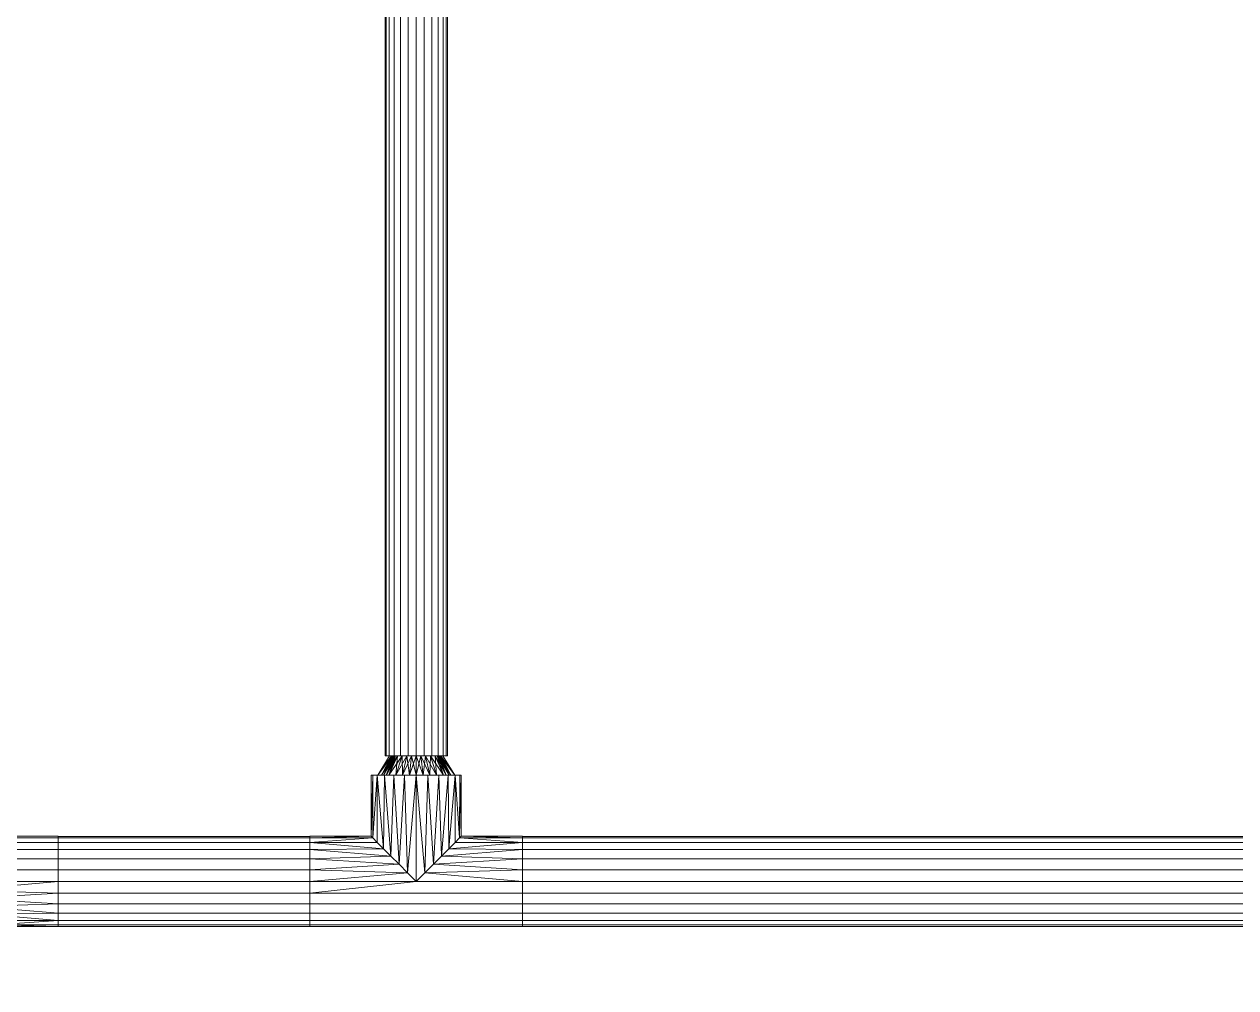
# Model space of a CAD drawing. Header units: inches. Extents: x -3325 to -59, y 5 to 733.
# Drawn here: x -177.14 to -151.57, y 489.68 to 510.01 of the extents above; entities that cross this region are included whole.
import ezdxf

# ---------------------------------------------------------------- set-up
doc = ezdxf.new("R2010")
doc.units = ezdxf.units.IN
doc.header["$MEASUREMENT"] = 0
doc.layers.add('P-PIPE', color=10, linetype='Continuous', lineweight=9)

# ---------------------------------------------------------------- blocks, each defined once
blk = doc.blocks.new('Tee - Welded - Generic - Standard-1125979-06 - Fifth Level')
at = {"layer": 'P-PIPE'}
mesh = blk.add_polyface(dxfattribs=at)
corners = [(-2.244, -0.951), (-2.244, -0.918, 0.246), (-2.244, -0.823, 0.475), (-2.244, -0.672, 0.672), (-2.244, -0.475, 0.823), (-2.244, -0.246, 0.918), (-2.244, 0, 0.951), (-2.244, 0.246, 0.918), (-2.244, 0.475, 0.823), (-2.244, 0.672, 0.672), (-2.244, 0.823, 0.475), (-2.244, 0.918, 0.246), (-2.244, 0.951), (-2.244, 0.918, -0.246), (-2.244, 0.823, -0.475), (-2.244, 0.672, -0.672), (-2.244, 0.475, -0.823), (-2.244, 0.246, -0.918), (-2.244, 0, -0.951), (-2.244, -0.246, -0.918), (-2.244, -0.475, -0.823), (-2.244, -0.672, -0.672), (-2.244, -0.823, -0.475), (-2.244, -0.918, -0.246)]
mesh.append_faces([[corners[k] for k in face] for face in [(10, 0, 7, 9)]], dxfattribs={"vtx0": -1, "vtx1": -1, "vtx2": -1})
mesh.append_faces([[corners[k] for k in face] for face in [(13, 21, 0, 10)]], dxfattribs={"vtx0": -1, "vtx1": -1, "vtx2": -1, "vtx3": -1})
mesh.append_faces([[corners[k] for k in face] for face in [(13, 16, 20, 21), (5, 7, 0, 1)]], dxfattribs={"vtx0": -1, "vtx1": -1, "vtx3": -1})
mesh.append_faces([[corners[k] for k in face] for face in [(4, 5, 3)]], dxfattribs={"vtx1": -1})
mesh.append_faces([[corners[k] for k in face] for face in [(18, 19, 20), (22, 23, 0, 21), (7, 8, 9), (5, 6, 7)]], dxfattribs={"vtx2": -1})
mesh.append_faces([[corners[k] for k in face] for face in [(16, 17, 18, 20), (1, 2, 3, 5)]], dxfattribs={"vtx2": -1, "vtx3": -1})
mesh.append_faces([[corners[k] for k in face] for face in [(13, 14, 15, 16), (10, 11, 12, 13)]], dxfattribs={"vtx3": -1})
mesh = blk.add_polyface(dxfattribs=at)
corners = [(-2.244, 0.951), (-2.244, 0.918, 0.246), (-2.244, 0.823, 0.475), (-2.244, 0.672, 0.672), (-2.244, 0.475, 0.823), (-2.244, 0.246, 0.918), (-2.244, 0, 0.951), (-2.244, -0.246, 0.918), (-2.244, -0.475, 0.823), (-2.244, -0.672, 0.672), (-2.244, -0.823, 0.475), (-2.244, -0.918, 0.246), (-2.244, -0.951), (-0.951, -0.951), (-0.916, -0.916, 0.254), (-0.823, -0.823, 0.476), (-0.69, -0.69, 0.654), (-0.533, -0.533, 0.787), (-0.362, -0.362, 0.879), (-0.183, -0.183, 0.933), (0, 0, 0.951), (0.183, -0.183, 0.933), (0.362, -0.362, 0.879), (0.533, -0.533, 0.787), (0.69, -0.69, 0.654), (0.823, -0.823, 0.476), (0.916, -0.916, 0.254), (0.951, -0.951), (2.244, -0.951), (2.244, -0.918, 0.246), (2.244, -0.823, 0.475), (2.244, -0.672, 0.672), (2.244, -0.475, 0.823), (2.244, -0.246, 0.918), (2.244, 0, 0.951), (2.244, 0.246, 0.918), (2.244, 0.475, 0.823), (2.244, 0.672, 0.672), (2.244, 0.823, 0.475), (2.244, 0.918, 0.246), (2.244, 0.951)]
mesh.append_faces([[corners[k] for k in face] for face in [(13, 11, 12)]], dxfattribs={"vtx0": -1})
mesh.append_faces([[corners[k] for k in face] for face in [(27, 29, 26), (25, 30, 24), (11, 14, 10), (9, 17, 8), (16, 10, 15), (23, 32, 22), (21, 34, 20), (22, 33, 21), (33, 22, 32), (19, 7, 18), (7, 19, 6)]], dxfattribs={"vtx0": -1, "vtx1": -1})
mesh.append_faces([[corners[k] for k in face] for face in [(30, 25, 26), (24, 30, 31), (8, 17, 18), (21, 33, 34), (18, 7, 8), (20, 5, 6)]], dxfattribs={"vtx0": -1, "vtx2": -1})
mesh.append_faces([[corners[k] for k in face] for face in [(20, 34, 35, 5)]], dxfattribs={"vtx0": -1, "vtx2": -1, "vtx3": -1})
mesh.append_faces([[corners[k] for k in face] for face in [(28, 29, 27)]], dxfattribs={"vtx1": -1})
mesh.append_faces([[corners[k] for k in face] for face in [(29, 30, 26), (31, 32, 23), (23, 24, 31), (13, 14, 11), (14, 15, 10), (16, 17, 9), (9, 10, 16), (19, 20, 6)]], dxfattribs={"vtx1": -1, "vtx2": -1})
mesh.append_faces([[corners[k] for k in face] for face in [(38, 39, 1, 2), (36, 37, 3, 4), (37, 38, 2, 3), (35, 36, 4, 5)]], dxfattribs={"vtx1": -1, "vtx3": -1})
mesh.append_faces([[corners[k] for k in face] for face in [(39, 40, 0, 1)]], dxfattribs={"vtx3": -1})
mesh = blk.add_polyface(dxfattribs=at)
corners = [(-2.244, -0.951), (-2.244, -0.918, -0.246), (-2.244, -0.823, -0.475), (-2.244, -0.672, -0.672), (-2.244, -0.475, -0.823), (-2.244, -0.246, -0.918), (-2.244, 0, -0.951), (-2.244, 0.246, -0.918), (-2.244, 0.475, -0.823), (-2.244, 0.672, -0.672), (-2.244, 0.823, -0.475), (-2.244, 0.918, -0.246), (-2.244, 0.951), (2.244, 0.951), (2.244, 0.918, -0.246), (2.244, 0.823, -0.475), (2.244, 0.672, -0.672), (2.244, 0.475, -0.823), (2.244, 0.246, -0.918), (2.244, 0, -0.951), (2.244, -0.246, -0.918), (2.244, -0.475, -0.823), (2.244, -0.672, -0.672), (2.244, -0.823, -0.475), (2.244, -0.918, -0.246), (2.244, -0.951), (0.951, -0.951), (0.916, -0.916, -0.254), (0.823, -0.823, -0.476), (0.69, -0.69, -0.654), (0.533, -0.533, -0.787), (0.362, -0.362, -0.879), (0.183, -0.183, -0.933), (0, 0, -0.951), (-0.183, -0.183, -0.933), (-0.362, -0.362, -0.879), (-0.533, -0.533, -0.787), (-0.69, -0.69, -0.654), (-0.823, -0.823, -0.476), (-0.916, -0.916, -0.254), (-0.951, -0.951)]
mesh.append_faces([[corners[k] for k in face] for face in [(1, 40, 0)]], dxfattribs={"vtx0": -1})
mesh.append_faces([[corners[k] for k in face] for face in [(33, 19, 32), (6, 34, 5), (32, 20, 31), (24, 27, 23), (27, 24, 26), (36, 4, 35), (3, 37, 2), (38, 2, 37), (21, 31, 20)]], dxfattribs={"vtx0": -1, "vtx1": -1})
mesh.append_faces([[corners[k] for k in face] for face in [(35, 4, 5), (6, 33, 34), (23, 28, 29), (29, 22, 23), (21, 30, 31), (23, 27, 28), (36, 3, 4), (3, 36, 37), (39, 1, 2)]], dxfattribs={"vtx0": -1, "vtx2": -1})
mesh.append_faces([[corners[k] for k in face] for face in [(19, 20, 32), (34, 35, 5), (6, 7, 33), (21, 22, 30), (29, 30, 22), (39, 40, 1), (38, 39, 2)]], dxfattribs={"vtx1": -1, "vtx2": -1})
mesh.append_faces([[corners[k] for k in face] for face in [(18, 19, 33, 7)]], dxfattribs={"vtx1": -1, "vtx2": -1, "vtx3": -1})
mesh.append_faces([[corners[k] for k in face] for face in [(15, 16, 9, 10), (14, 15, 10, 11), (16, 17, 8, 9), (17, 18, 7, 8)]], dxfattribs={"vtx1": -1, "vtx3": -1})
mesh.append_faces([[corners[k] for k in face] for face in [(12, 13, 14, 11), (24, 25, 26)]], dxfattribs={"vtx2": -1})
mesh = blk.add_polyface(dxfattribs=at)
corners = [(2.244, -0.951), (2.244, -0.918, -0.246), (2.244, -0.823, -0.475), (2.244, -0.672, -0.672), (2.244, -0.475, -0.823), (2.244, -0.246, -0.918), (2.244, 0, -0.951), (2.244, 0.246, -0.918), (2.244, 0.475, -0.823), (2.244, 0.672, -0.672), (2.244, 0.823, -0.475), (2.244, 0.918, -0.246), (2.244, 0.951), (2.244, 0.918, 0.246), (2.244, 0.823, 0.475), (2.244, 0.672, 0.672), (2.244, 0.475, 0.823), (2.244, 0.246, 0.918), (2.244, 0, 0.951), (2.244, -0.246, 0.918), (2.244, -0.475, 0.823), (2.244, -0.672, 0.672), (2.244, -0.823, 0.475), (2.244, -0.918, 0.246)]
mesh.append_faces([[corners[k] for k in face] for face in [(21, 19, 20)]], dxfattribs={"vtx0": -1})
mesh.append_faces([[corners[k] for k in face] for face in [(19, 23, 17, 18)]], dxfattribs={"vtx0": -1, "vtx1": -1})
mesh.append_faces([[corners[k] for k in face] for face in [(4, 8, 11, 3), (0, 3, 11, 23)]], dxfattribs={"vtx0": -1, "vtx1": -1, "vtx2": -1})
mesh.append_faces([[corners[k] for k in face] for face in [(11, 14, 17, 23)]], dxfattribs={"vtx0": -1, "vtx1": -1, "vtx2": -1, "vtx3": -1})
mesh.append_faces([[corners[k] for k in face] for face in [(9, 10, 11, 8), (4, 5, 6), (12, 13, 14, 11), (15, 16, 17, 14)]], dxfattribs={"vtx2": -1})
mesh.append_faces([[corners[k] for k in face] for face in [(6, 7, 8, 4), (21, 22, 23, 19)]], dxfattribs={"vtx2": -1, "vtx3": -1})
mesh.append_faces([[corners[k] for k in face] for face in [(0, 1, 2, 3)]], dxfattribs={"vtx3": -1})
mesh = blk.add_polyface(dxfattribs=at)
corners = [(-0.951, -2.244), (-0.918, -2.244, 0.246), (-0.823, -2.244, 0.475), (-0.672, -2.244, 0.672), (-0.475, -2.244, 0.823), (-0.246, -2.244, 0.918), (0, -2.244, 0.951), (0.246, -2.244, 0.918), (0.475, -2.244, 0.823), (0.672, -2.244, 0.672), (0.823, -2.244, 0.475), (0.918, -2.244, 0.246), (0.951, -2.244), (0.951, -0.951), (0.916, -0.916, 0.254), (0.823, -0.823, 0.476), (0.69, -0.69, 0.654), (0.533, -0.533, 0.787), (0.362, -0.362, 0.879), (0.183, -0.183, 0.933), (0, 0, 0.951), (-0.183, -0.183, 0.933), (-0.362, -0.362, 0.879), (-0.533, -0.533, 0.787), (-0.69, -0.69, 0.654), (-0.823, -0.823, 0.476), (-0.916, -0.916, 0.254), (-0.951, -0.951)]
mesh.append_faces([[corners[k] for k in face] for face in [(13, 11, 12)]], dxfattribs={"vtx0": -1})
mesh.append_faces([[corners[k] for k in face] for face in [(22, 5, 21), (24, 3, 23), (8, 18, 7), (17, 9, 16)]], dxfattribs={"vtx0": -1, "vtx1": -1})
mesh.append_faces([[corners[k] for k in face] for face in [(24, 2, 3), (26, 1, 2), (22, 4, 5), (6, 20, 21), (21, 5, 6), (19, 6, 7), (16, 9, 10), (17, 8, 9), (6, 19, 20)]], dxfattribs={"vtx0": -1, "vtx2": -1})
mesh.append_faces([[corners[k] for k in face] for face in [(26, 27, 1), (3, 4, 23), (25, 26, 2), (24, 25, 2), (22, 23, 4), (10, 11, 14), (18, 19, 7), (17, 18, 8), (13, 14, 11), (15, 16, 10), (14, 15, 10)]], dxfattribs={"vtx1": -1, "vtx2": -1})
mesh.append_faces([[corners[k] for k in face] for face in [(27, 0, 1)]], dxfattribs={"vtx2": -1})
mesh = blk.add_polyface(dxfattribs=at)
corners = [(0.951, -2.244), (0.918, -2.244, -0.246), (0.823, -2.244, -0.475), (0.672, -2.244, -0.672), (0.475, -2.244, -0.823), (0.246, -2.244, -0.918), (0, -2.244, -0.951), (-0.246, -2.244, -0.918), (-0.475, -2.244, -0.823), (-0.672, -2.244, -0.672), (-0.823, -2.244, -0.475), (-0.918, -2.244, -0.246), (-0.951, -2.244), (-0.951, -0.951), (-0.916, -0.916, -0.254), (-0.823, -0.823, -0.476), (-0.69, -0.69, -0.654), (-0.533, -0.533, -0.787), (-0.362, -0.362, -0.879), (-0.183, -0.183, -0.933), (0, 0, -0.951), (0.183, -0.183, -0.933), (0.362, -0.362, -0.879), (0.533, -0.533, -0.787), (0.69, -0.69, -0.654), (0.823, -0.823, -0.476), (0.916, -0.916, -0.254), (0.951, -0.951)]
mesh.append_faces([[corners[k] for k in face] for face in [(13, 11, 12)]], dxfattribs={"vtx0": -1})
mesh.append_faces([[corners[k] for k in face] for face in [(22, 5, 21), (24, 3, 23), (8, 18, 7), (17, 9, 16)]], dxfattribs={"vtx0": -1, "vtx1": -1})
mesh.append_faces([[corners[k] for k in face] for face in [(24, 2, 3), (26, 1, 2), (22, 4, 5), (6, 20, 21), (21, 5, 6), (19, 6, 7), (16, 9, 10), (17, 8, 9), (6, 19, 20)]], dxfattribs={"vtx0": -1, "vtx2": -1})
mesh.append_faces([[corners[k] for k in face] for face in [(0, 1, 27)]], dxfattribs={"vtx1": -1})
mesh.append_faces([[corners[k] for k in face] for face in [(26, 27, 1), (3, 4, 23), (25, 26, 2), (24, 25, 2), (22, 23, 4), (10, 11, 14), (18, 19, 7), (17, 18, 8), (13, 14, 11), (15, 16, 10), (14, 15, 10)]], dxfattribs={"vtx1": -1, "vtx2": -1})
mesh = blk.add_polyface(dxfattribs=at)
corners = [(-0.951, -2.244), (-0.918, -2.244, -0.246), (-0.823, -2.244, -0.475), (-0.672, -2.244, -0.672), (-0.475, -2.244, -0.823), (-0.246, -2.244, -0.918), (0, -2.244, -0.951), (0.246, -2.244, -0.918), (0.475, -2.244, -0.823), (0.672, -2.244, -0.672), (0.823, -2.244, -0.475), (0.918, -2.244, -0.246), (0.951, -2.244), (0.918, -2.244, 0.246), (0.823, -2.244, 0.475), (0.672, -2.244, 0.672), (0.475, -2.244, 0.823), (0.246, -2.244, 0.918), (0, -2.244, 0.951), (-0.246, -2.244, 0.918), (-0.475, -2.244, 0.823), (-0.672, -2.244, 0.672), (-0.823, -2.244, 0.475), (-0.918, -2.244, 0.246)]
mesh.append_faces([[corners[k] for k in face] for face in [(6, 4, 5), (21, 19, 20)]], dxfattribs={"vtx0": -1})
mesh.append_faces([[corners[k] for k in face] for face in [(23, 6, 11, 14), (23, 14, 17, 19)]], dxfattribs={"vtx0": -1, "vtx1": -1, "vtx2": -1, "vtx3": -1})
mesh.append_faces([[corners[k] for k in face] for face in [(6, 23, 3, 4)]], dxfattribs={"vtx0": -1, "vtx1": -1, "vtx3": -1})
mesh.append_faces([[corners[k] for k in face] for face in [(3, 23, 0)]], dxfattribs={"vtx0": -1, "vtx2": -1})
mesh.append_faces([[corners[k] for k in face] for face in [(16, 17, 14, 15)]], dxfattribs={"vtx1": -1})
mesh.append_faces([[corners[k] for k in face] for face in [(12, 13, 14, 11), (17, 18, 19)]], dxfattribs={"vtx2": -1})
mesh.append_faces([[corners[k] for k in face] for face in [(9, 10, 11, 6), (21, 22, 23, 19)]], dxfattribs={"vtx2": -1, "vtx3": -1})
mesh.append_faces([[corners[k] for k in face] for face in [(6, 7, 8, 9), (0, 1, 2, 3)]], dxfattribs={"vtx3": -1})
blk = doc.blocks.new('Transition - Generic - Plumbing-CW-1022941-06 - Fifth Level')
at = {"layer": 'P-PIPE'}
mesh = blk.add_polyface(dxfattribs=at)
corners = [(0, -0.813), (0, -0.575, 0.575), (0, 0, 0.813), (0, 0.575, 0.575), (0, 0.813), (0, 0.575, -0.575), (0, 0, -0.813), (0, -0.575, -0.575)]
mesh.append_faces([[corners[k] for k in face] for face in [(5, 3, 4)]], dxfattribs={"vtx0": -1})
mesh.append_faces([[corners[k] for k in face] for face in [(0, 3, 5, 6)]], dxfattribs={"vtx0": -1, "vtx1": -1, "vtx3": -1})
mesh.append_faces([[corners[k] for k in face] for face in [(2, 3, 0, 1), (7, 0, 6)]], dxfattribs={"vtx1": -1})
mesh = blk.add_polyface(dxfattribs=at)
corners = [(0, -0.813), (0, -0.575, -0.575), (0, 0, -0.813), (0, 0.575, -0.575), (0, 0.813), (0.406, 0.562), (0.406, 0.398, -0.398), (0.406, 0, -0.562), (0.406, -0.398, -0.398), (0.406, -0.562), (0.406, 0.452, -0.266), (0, 0.694, -0.287), (0, 0.733, -0.192), (0, 0.287, -0.694), (0.406, 0.199, -0.48), (0.406, 0.099, -0.521), (0.406, -0.48, -0.199), (0, -0.694, -0.287), (0, -0.634, -0.431), (0.406, -0.199, -0.48), (0, -0.287, -0.694), (0, -0.144, -0.753), (0, 0.634, -0.431), (0.406, 0.507, -0.133), (0, 0.431, -0.634), (0.406, 0.298, -0.439), (0, 0.144, -0.753), (0, -0.733, -0.192), (0.406, -0.521, -0.099), (0.406, -0.439, -0.298), (0, -0.431, -0.634), (0.406, -0.298, -0.439), (0.406, -0.099, -0.521)]
mesh.append_faces([[corners[k] for k in face] for face in [(23, 4, 5)]], dxfattribs={"vtx0": -1})
mesh.append_faces([[corners[k] for k in face] for face in [(4, 23, 12), (14, 24, 25), (6, 22, 10), (13, 15, 26), (29, 1, 8), (16, 18, 29), (1, 29, 18), (19, 21, 32), (7, 26, 15), (2, 32, 21), (22, 6, 3), (10, 11, 23), (3, 25, 24), (15, 13, 14), (18, 16, 17), (20, 31, 30), (21, 19, 20)]], dxfattribs={"vtx0": -1, "vtx1": -1})
mesh.append_faces([[corners[k] for k in face] for face in [(14, 13, 24), (7, 2, 26), (3, 6, 25), (23, 11, 12), (2, 7, 32), (27, 16, 28), (8, 1, 30)]], dxfattribs={"vtx0": -1, "vtx2": -1})
mesh.append_faces([[corners[k] for k in face] for face in [(9, 0, 28)]], dxfattribs={"vtx1": -1})
mesh.append_faces([[corners[k] for k in face] for face in [(27, 17, 16), (19, 31, 20), (31, 8, 30), (22, 11, 10), (0, 27, 28)]], dxfattribs={"vtx1": -1, "vtx2": -1})
mesh = blk.add_polyface(dxfattribs=at)
corners = [(0, 0.813), (0, 0.575, 0.575), (0, 0, 0.813), (0, -0.575, 0.575), (0, -0.813), (0.406, -0.562), (0.406, -0.398, 0.398), (0.406, 0, 0.562), (0.406, 0.398, 0.398), (0.406, 0.562), (0.406, -0.452, 0.266), (0, -0.694, 0.287), (0, -0.733, 0.192), (0, -0.287, 0.694), (0.406, -0.199, 0.48), (0.406, -0.099, 0.521), (0.406, 0.48, 0.199), (0, 0.694, 0.287), (0, 0.634, 0.431), (0.406, 0.199, 0.48), (0, 0.287, 0.694), (0, 0.144, 0.753), (0, -0.634, 0.431), (0.406, -0.507, 0.133), (0, -0.431, 0.634), (0.406, -0.298, 0.439), (0, -0.144, 0.753), (0, 0.733, 0.192), (0.406, 0.521, 0.099), (0.406, 0.439, 0.298), (0, 0.431, 0.634), (0.406, 0.298, 0.439), (0.406, 0.099, 0.521)]
mesh.append_faces([[corners[k] for k in face] for face in [(23, 4, 5)]], dxfattribs={"vtx0": -1})
mesh.append_faces([[corners[k] for k in face] for face in [(4, 23, 12), (14, 24, 25), (6, 22, 10), (13, 15, 26), (29, 1, 8), (16, 18, 29), (1, 29, 18), (19, 21, 32), (7, 26, 15), (2, 32, 21), (22, 6, 3), (10, 11, 23), (3, 25, 24), (15, 13, 14), (18, 16, 17), (20, 31, 30), (21, 19, 20)]], dxfattribs={"vtx0": -1, "vtx1": -1})
mesh.append_faces([[corners[k] for k in face] for face in [(14, 13, 24), (7, 2, 26), (3, 6, 25), (23, 11, 12), (2, 7, 32), (27, 16, 28), (8, 1, 30)]], dxfattribs={"vtx0": -1, "vtx2": -1})
mesh.append_faces([[corners[k] for k in face] for face in [(9, 0, 28)]], dxfattribs={"vtx1": -1})
mesh.append_faces([[corners[k] for k in face] for face in [(27, 17, 16), (19, 31, 20), (31, 8, 30), (22, 11, 10), (0, 27, 28)]], dxfattribs={"vtx1": -1, "vtx2": -1})
mesh = blk.add_polyface(dxfattribs=at)
corners = [(0.406, -0.562), (0.406, -0.398, -0.398), (0.406, 0, -0.562), (0.406, 0.398, -0.398), (0.406, 0.562), (0.406, 0.398, 0.398), (0.406, 0, 0.562), (0.406, -0.398, 0.398)]
mesh.append_faces([[corners[k] for k in face] for face in [(4, 7, 1, 2)]], dxfattribs={"vtx0": -1, "vtx1": -1, "vtx3": -1})
mesh.append_faces([[corners[k] for k in face] for face in [(3, 4, 2)]], dxfattribs={"vtx1": -1})
mesh.append_faces([[corners[k] for k in face] for face in [(5, 6, 7, 4), (7, 0, 1)]], dxfattribs={"vtx2": -1})

msp = doc.modelspace()

# ---------------------------------------------------------------- linework, layer by layer
at = {"layer": 'P-PIPE', "color": 1}
for p, q in [((-168.865, 494.575, 1076), (-168.865, 527.095, 1076)), ((-168.865, 494.575, 1076), (-168.865, 527.095, 1076)), ((-168.865, 494.169, 1076), (-168.865, 494.575, 1076)), ((-168.865, 494.169, 1076), (-168.865, 491.925, 1076)), ((-180.91, 491.925, 1076), (-176.422, 491.925, 1076)), ((-171.109, 491.925, 1076), (-176.422, 491.925, 1076)), ((-171.109, 491.925, 1076), (-176.422, 491.925, 1076)), ((-171.109, 491.925, 1076), (-166.621, 491.925, 1076)), ((-136.609, 491.925, 1076), (-166.621, 491.925, 1076)), ((-136.609, 491.925, 1076), (-166.621, 491.925, 1076))]:
    msp.add_line(p, q, dxfattribs=at)

# ---------------------------------------------------------------- block references
at = {"layer": 'P-PIPE', "color": 1, "rotation": 90}
msp.add_blockref('Transition - Generic - Plumbing-CW-1022941-06 - Fifth Level', (-168.865, 494.169, 1076), dxfattribs=at)
at = {"layer": 'P-PIPE', "color": 1, "extrusion": (0, 0, -1), "rotation": 180}
msp.add_blockref('Tee - Welded - Generic - Standard-1125979-06 - Fifth Level', (168.865, 491.925, -1076), dxfattribs=at)
at = {"layer": 'P-PIPE', "color": 1}
msp.add_blockref('Tee - Welded - Generic - Standard-1125979-06 - Fifth Level', (-178.666, 491.925, 1076), dxfattribs=at)

# ---------------------------------------------------------------- meshes
mesh = msp.add_polyface(dxfattribs=at)
corners = [(-169.522, 494.575, 1076), (-169.5, 494.575, 1076.17), (-169.434, 494.575, 1076.329), (-169.33, 494.575, 1076.465), (-169.194, 494.575, 1076.569), (-169.035, 494.575, 1076.635), (-168.865, 494.575, 1076.658), (-168.865, 527.095, 1076.658), (-169.035, 527.095, 1076.635), (-169.194, 527.095, 1076.569), (-169.33, 527.095, 1076.465), (-169.434, 527.095, 1076.329), (-169.5, 527.095, 1076.17), (-169.522, 527.095, 1076)]
mesh.append_faces([[corners[k] for k in face] for face in [(7, 8, 5, 6)]], dxfattribs={"vtx1": -1, "color": 1})
mesh.append_faces([[corners[k] for k in face] for face in [(8, 9, 4, 5), (3, 4, 9, 10), (11, 12, 1, 2), (2, 3, 10, 11)]], dxfattribs={"vtx1": -1, "vtx3": -1, "color": 1})
mesh.append_faces([[corners[k] for k in face] for face in [(12, 13, 0, 1)]], dxfattribs={"vtx3": -1, "color": 1})
mesh = msp.add_polyface(dxfattribs=at)
corners = [(-168.865, 494.575, 1075.343), (-169.035, 494.575, 1075.365), (-169.194, 494.575, 1075.431), (-169.33, 494.575, 1075.535), (-169.434, 494.575, 1075.671), (-169.5, 494.575, 1075.83), (-169.522, 494.575, 1076), (-169.522, 527.095, 1076), (-169.5, 527.095, 1075.83), (-169.434, 527.095, 1075.671), (-169.33, 527.095, 1075.535), (-169.194, 527.095, 1075.431), (-169.035, 527.095, 1075.365), (-168.865, 527.095, 1075.343)]
mesh.append_faces([[corners[k] for k in face] for face in [(7, 8, 5, 6)]], dxfattribs={"vtx1": -1, "color": 1})
mesh.append_faces([[corners[k] for k in face] for face in [(8, 9, 4, 5), (3, 4, 9, 10), (11, 12, 1, 2), (2, 3, 10, 11)]], dxfattribs={"vtx1": -1, "vtx3": -1, "color": 1})
mesh.append_faces([[corners[k] for k in face] for face in [(12, 13, 0, 1)]], dxfattribs={"vtx3": -1, "color": 1})
mesh = msp.add_polyface(dxfattribs=at)
corners = [(-168.865, 494.575, 1076.658), (-168.695, 494.575, 1076.635), (-168.536, 494.575, 1076.569), (-168.4, 494.575, 1076.465), (-168.296, 494.575, 1076.329), (-168.23, 494.575, 1076.17), (-168.207, 494.575, 1076), (-168.207, 527.095, 1076), (-168.23, 527.095, 1076.17), (-168.296, 527.095, 1076.329), (-168.4, 527.095, 1076.465), (-168.536, 527.095, 1076.569), (-168.695, 527.095, 1076.635), (-168.865, 527.095, 1076.658)]
mesh.append_faces([[corners[k] for k in face] for face in [(8, 9, 4, 5), (3, 4, 9, 10), (11, 12, 1, 2), (2, 3, 10, 11)]], dxfattribs={"vtx1": -1, "vtx3": -1, "color": 1})
mesh.append_faces([[corners[k] for k in face] for face in [(6, 7, 8, 5)]], dxfattribs={"vtx2": -1, "color": 1})
mesh.append_faces([[corners[k] for k in face] for face in [(12, 13, 0, 1)]], dxfattribs={"vtx3": -1, "color": 1})
mesh = msp.add_polyface(dxfattribs=at)
corners = [(-168.207, 494.575, 1076), (-168.23, 494.575, 1075.83), (-168.296, 494.575, 1075.671), (-168.4, 494.575, 1075.535), (-168.536, 494.575, 1075.431), (-168.695, 494.575, 1075.365), (-168.865, 494.575, 1075.343), (-168.865, 527.095, 1075.343), (-168.695, 527.095, 1075.365), (-168.536, 527.095, 1075.431), (-168.4, 527.095, 1075.535), (-168.296, 527.095, 1075.671), (-168.23, 527.095, 1075.83), (-168.207, 527.095, 1076)]
mesh.append_faces([[corners[k] for k in face] for face in [(7, 8, 5, 6)]], dxfattribs={"vtx1": -1, "color": 1})
mesh.append_faces([[corners[k] for k in face] for face in [(8, 9, 4, 5), (3, 4, 9, 10), (11, 12, 1, 2), (2, 3, 10, 11)]], dxfattribs={"vtx1": -1, "vtx3": -1, "color": 1})
mesh.append_faces([[corners[k] for k in face] for face in [(12, 13, 0, 1)]], dxfattribs={"vtx3": -1, "color": 1})
mesh = msp.add_polyface(dxfattribs=at)
corners = [(-168.207, 494.575, 1076), (-168.23, 494.575, 1076.17), (-168.296, 494.575, 1076.329), (-168.4, 494.575, 1076.465), (-168.536, 494.575, 1076.569), (-168.695, 494.575, 1076.635), (-168.865, 494.575, 1076.658), (-169.035, 494.575, 1076.635), (-169.194, 494.575, 1076.569), (-169.33, 494.575, 1076.465), (-169.434, 494.575, 1076.329), (-169.5, 494.575, 1076.17), (-169.522, 494.575, 1076), (-169.5, 494.575, 1075.83), (-169.434, 494.575, 1075.671), (-169.33, 494.575, 1075.535), (-169.194, 494.575, 1075.431), (-169.035, 494.575, 1075.365), (-168.865, 494.575, 1075.343), (-168.695, 494.575, 1075.365), (-168.536, 494.575, 1075.431), (-168.4, 494.575, 1075.535), (-168.296, 494.575, 1075.671), (-168.23, 494.575, 1075.83)]
mesh.append_faces([[corners[k] for k in face] for face in [(15, 12, 13, 14)]], dxfattribs={"vtx0": -1, "color": 1})
mesh.append_faces([[corners[k] for k in face] for face in [(12, 15, 11)]], dxfattribs={"vtx0": -1, "vtx1": -1, "color": 1})
mesh.append_faces([[corners[k] for k in face] for face in [(3, 21, 0)]], dxfattribs={"vtx0": -1, "vtx1": -1, "vtx2": -1, "color": 1})
mesh.append_faces([[corners[k] for k in face] for face in [(15, 3, 10, 11)]], dxfattribs={"vtx0": -1, "vtx1": -1, "vtx3": -1, "color": 1})
mesh.append_faces([[corners[k] for k in face] for face in [(8, 3, 4, 5)]], dxfattribs={"vtx0": -1, "vtx3": -1, "color": 1})
mesh.append_faces([[corners[k] for k in face] for face in [(7, 8, 5, 6)]], dxfattribs={"vtx1": -1, "color": 1})
mesh.append_faces([[corners[k] for k in face] for face in [(15, 16, 21, 3)]], dxfattribs={"vtx1": -1, "vtx2": -1, "vtx3": -1, "color": 1})
mesh.append_faces([[corners[k] for k in face] for face in [(16, 17, 20, 21)]], dxfattribs={"vtx1": -1, "vtx3": -1, "color": 1})
mesh.append_faces([[corners[k] for k in face] for face in [(1, 2, 3, 0)]], dxfattribs={"vtx2": -1, "color": 1})
mesh.append_faces([[corners[k] for k in face] for face in [(8, 9, 10, 3)]], dxfattribs={"vtx2": -1, "vtx3": -1, "color": 1})
mesh.append_faces([[corners[k] for k in face] for face in [(17, 18, 19, 20), (21, 22, 23, 0)]], dxfattribs={"vtx3": -1, "color": 1})
mesh = msp.add_polyface(dxfattribs=at)
corners = [(-176.422, 492.875, 1076), (-176.422, 492.843, 1075.754), (-176.422, 492.748, 1075.525), (-176.422, 492.597, 1075.328), (-176.422, 492.4, 1075.177), (-176.422, 492.171, 1075.082), (-176.422, 491.925, 1075.05), (-176.422, 491.679, 1075.082), (-176.422, 491.45, 1075.177), (-176.422, 491.253, 1075.328), (-176.422, 491.102, 1075.525), (-176.422, 491.007, 1075.754), (-176.422, 490.975, 1076), (-176.422, 491.007, 1076.246), (-176.422, 491.102, 1076.475), (-176.422, 491.253, 1076.672), (-176.422, 491.45, 1076.823), (-176.422, 491.679, 1076.918), (-176.422, 491.925, 1076.95), (-176.422, 492.171, 1076.918), (-176.422, 492.4, 1076.823), (-176.422, 492.597, 1076.672), (-176.422, 492.748, 1076.475), (-176.422, 492.843, 1076.246)]
mesh.append_faces([[corners[k] for k in face] for face in [(11, 9, 10)]], dxfattribs={"vtx0": -1, "color": 1})
mesh.append_faces([[corners[k] for k in face] for face in [(1, 4, 23, 0)]], dxfattribs={"vtx0": -1, "vtx1": -1, "color": 1})
mesh.append_faces([[corners[k] for k in face] for face in [(4, 20, 23), (8, 13, 16)]], dxfattribs={"vtx0": -1, "vtx1": -1, "vtx2": -1, "color": 1})
mesh.append_faces([[corners[k] for k in face] for face in [(16, 19, 20, 8)]], dxfattribs={"vtx0": -1, "vtx2": -1, "vtx3": -1, "color": 1})
mesh.append_faces([[corners[k] for k in face] for face in [(12, 13, 11)]], dxfattribs={"vtx1": -1, "color": 1})
mesh.append_faces([[corners[k] for k in face] for face in [(4, 5, 8, 20), (8, 9, 11, 13)]], dxfattribs={"vtx1": -1, "vtx2": -1, "vtx3": -1, "color": 1})
mesh.append_faces([[corners[k] for k in face] for face in [(21, 22, 23, 20), (17, 18, 19, 16)]], dxfattribs={"vtx2": -1, "color": 1})
mesh.append_faces([[corners[k] for k in face] for face in [(1, 2, 3, 4), (5, 6, 7, 8), (13, 14, 15, 16)]], dxfattribs={"vtx3": -1, "color": 1})
mesh = msp.add_polyface(dxfattribs=at)
corners = [(-171.109, 491.925, 1076.95), (-171.109, 492.171, 1076.918), (-171.109, 492.4, 1076.823), (-171.109, 492.597, 1076.672), (-171.109, 492.748, 1076.475), (-171.109, 492.843, 1076.246), (-171.109, 492.875, 1076), (-176.422, 492.875, 1076), (-176.422, 492.843, 1076.246), (-176.422, 492.748, 1076.475), (-176.422, 492.597, 1076.672), (-176.422, 492.4, 1076.823), (-176.422, 492.171, 1076.918), (-176.422, 491.925, 1076.95)]
mesh.append_faces([[corners[k] for k in face] for face in [(7, 8, 5, 6)]], dxfattribs={"vtx1": -1, "color": 1})
mesh.append_faces([[corners[k] for k in face] for face in [(8, 9, 4, 5), (3, 4, 9, 10), (11, 12, 1, 2), (2, 3, 10, 11)]], dxfattribs={"vtx1": -1, "vtx3": -1, "color": 1})
mesh.append_faces([[corners[k] for k in face] for face in [(12, 13, 0, 1)]], dxfattribs={"vtx3": -1, "color": 1})
mesh = msp.add_polyface(dxfattribs=at)
corners = [(-171.109, 492.875, 1076), (-171.109, 492.843, 1075.754), (-171.109, 492.748, 1075.525), (-171.109, 492.597, 1075.328), (-171.109, 492.4, 1075.177), (-171.109, 492.171, 1075.082), (-171.109, 491.925, 1075.05), (-176.422, 491.925, 1075.05), (-176.422, 492.171, 1075.082), (-176.422, 492.4, 1075.177), (-176.422, 492.597, 1075.328), (-176.422, 492.748, 1075.525), (-176.422, 492.843, 1075.754), (-176.422, 492.875, 1076)]
mesh.append_faces([[corners[k] for k in face] for face in [(7, 8, 5, 6)]], dxfattribs={"vtx1": -1, "color": 1})
mesh.append_faces([[corners[k] for k in face] for face in [(8, 9, 4, 5), (3, 4, 9, 10), (11, 12, 1, 2), (2, 3, 10, 11)]], dxfattribs={"vtx1": -1, "vtx3": -1, "color": 1})
mesh.append_faces([[corners[k] for k in face] for face in [(12, 13, 0, 1)]], dxfattribs={"vtx3": -1, "color": 1})
mesh = msp.add_polyface(dxfattribs=at)
corners = [(-171.109, 492.875, 1076), (-171.109, 492.843, 1076.246), (-171.109, 492.748, 1076.475), (-171.109, 492.597, 1076.672), (-171.109, 492.4, 1076.823), (-171.109, 492.171, 1076.918), (-171.109, 491.925, 1076.95), (-171.109, 491.679, 1076.918), (-171.109, 491.45, 1076.823), (-171.109, 491.253, 1076.672), (-171.109, 491.102, 1076.475), (-171.109, 491.007, 1076.246), (-171.109, 490.975, 1076), (-171.109, 491.007, 1075.754), (-171.109, 491.102, 1075.525), (-171.109, 491.253, 1075.328), (-171.109, 491.45, 1075.177), (-171.109, 491.679, 1075.082), (-171.109, 491.925, 1075.05), (-171.109, 492.171, 1075.082), (-171.109, 492.4, 1075.177), (-171.109, 492.597, 1075.328), (-171.109, 492.748, 1075.525), (-171.109, 492.843, 1075.754)]
mesh.append_faces([[corners[k] for k in face] for face in [(13, 11, 12)]], dxfattribs={"vtx0": -1, "color": 1})
mesh.append_faces([[corners[k] for k in face] for face in [(1, 20, 23, 0)]], dxfattribs={"vtx0": -1, "vtx1": -1, "color": 1})
mesh.append_faces([[corners[k] for k in face] for face in [(1, 4, 20), (8, 11, 16)]], dxfattribs={"vtx0": -1, "vtx1": -1, "vtx2": -1, "color": 1})
mesh.append_faces([[corners[k] for k in face] for face in [(16, 19, 20, 4), (13, 15, 16, 11)]], dxfattribs={"vtx0": -1, "vtx2": -1, "vtx3": -1, "color": 1})
mesh.append_faces([[corners[k] for k in face] for face in [(14, 15, 13)]], dxfattribs={"vtx1": -1, "color": 1})
mesh.append_faces([[corners[k] for k in face] for face in [(4, 5, 8, 16)]], dxfattribs={"vtx1": -1, "vtx2": -1, "vtx3": -1, "color": 1})
mesh.append_faces([[corners[k] for k in face] for face in [(21, 22, 23, 20), (17, 18, 19, 16), (9, 10, 11, 8)]], dxfattribs={"vtx2": -1, "color": 1})
mesh.append_faces([[corners[k] for k in face] for face in [(1, 2, 3, 4), (5, 6, 7, 8)]], dxfattribs={"vtx3": -1, "color": 1})
mesh = msp.add_polyface(dxfattribs=at)
corners = [(-166.621, 492.875, 1076), (-166.621, 492.843, 1075.754), (-166.621, 492.748, 1075.525), (-166.621, 492.597, 1075.328), (-166.621, 492.4, 1075.177), (-166.621, 492.171, 1075.082), (-166.621, 491.925, 1075.05), (-166.621, 491.679, 1075.082), (-166.621, 491.45, 1075.177), (-166.621, 491.253, 1075.328), (-166.621, 491.102, 1075.525), (-166.621, 491.007, 1075.754), (-166.621, 490.975, 1076), (-166.621, 491.007, 1076.246), (-166.621, 491.102, 1076.475), (-166.621, 491.253, 1076.672), (-166.621, 491.45, 1076.823), (-166.621, 491.679, 1076.918), (-166.621, 491.925, 1076.95), (-166.621, 492.171, 1076.918), (-166.621, 492.4, 1076.823), (-166.621, 492.597, 1076.672), (-166.621, 492.748, 1076.475), (-166.621, 492.843, 1076.246)]
mesh.append_faces([[corners[k] for k in face] for face in [(11, 9, 10)]], dxfattribs={"vtx0": -1, "color": 1})
mesh.append_faces([[corners[k] for k in face] for face in [(1, 4, 23, 0)]], dxfattribs={"vtx0": -1, "vtx1": -1, "color": 1})
mesh.append_faces([[corners[k] for k in face] for face in [(4, 20, 23), (8, 13, 16)]], dxfattribs={"vtx0": -1, "vtx1": -1, "vtx2": -1, "color": 1})
mesh.append_faces([[corners[k] for k in face] for face in [(16, 19, 20, 8)]], dxfattribs={"vtx0": -1, "vtx2": -1, "vtx3": -1, "color": 1})
mesh.append_faces([[corners[k] for k in face] for face in [(12, 13, 11)]], dxfattribs={"vtx1": -1, "color": 1})
mesh.append_faces([[corners[k] for k in face] for face in [(4, 5, 8, 20), (8, 9, 11, 13)]], dxfattribs={"vtx1": -1, "vtx2": -1, "vtx3": -1, "color": 1})
mesh.append_faces([[corners[k] for k in face] for face in [(21, 22, 23, 20), (17, 18, 19, 16)]], dxfattribs={"vtx2": -1, "color": 1})
mesh.append_faces([[corners[k] for k in face] for face in [(1, 2, 3, 4), (5, 6, 7, 8), (13, 14, 15, 16)]], dxfattribs={"vtx3": -1, "color": 1})
mesh = msp.add_polyface(dxfattribs=at)
corners = [(-136.609, 491.925, 1076.95), (-136.609, 492.171, 1076.918), (-136.609, 492.4, 1076.823), (-136.609, 492.597, 1076.672), (-136.609, 492.748, 1076.475), (-136.609, 492.843, 1076.246), (-136.609, 492.875, 1076), (-166.621, 492.875, 1076), (-166.621, 492.843, 1076.246), (-166.621, 492.748, 1076.475), (-166.621, 492.597, 1076.672), (-166.621, 492.4, 1076.823), (-166.621, 492.171, 1076.918), (-166.621, 491.925, 1076.95)]
mesh.append_faces([[corners[k] for k in face] for face in [(8, 9, 4, 5), (3, 4, 9, 10), (11, 12, 1, 2), (2, 3, 10, 11)]], dxfattribs={"vtx1": -1, "vtx3": -1, "color": 1})
mesh.append_faces([[corners[k] for k in face] for face in [(6, 7, 8, 5)]], dxfattribs={"vtx2": -1, "color": 1})
mesh.append_faces([[corners[k] for k in face] for face in [(12, 13, 0, 1)]], dxfattribs={"vtx3": -1, "color": 1})
mesh = msp.add_polyface(dxfattribs=at)
corners = [(-136.609, 492.875, 1076), (-136.609, 492.843, 1075.754), (-136.609, 492.748, 1075.525), (-136.609, 492.597, 1075.328), (-136.609, 492.4, 1075.177), (-136.609, 492.171, 1075.082), (-136.609, 491.925, 1075.05), (-166.621, 491.925, 1075.05), (-166.621, 492.171, 1075.082), (-166.621, 492.4, 1075.177), (-166.621, 492.597, 1075.328), (-166.621, 492.748, 1075.525), (-166.621, 492.843, 1075.754), (-166.621, 492.875, 1076)]
mesh.append_faces([[corners[k] for k in face] for face in [(7, 8, 5, 6)]], dxfattribs={"vtx1": -1, "color": 1})
mesh.append_faces([[corners[k] for k in face] for face in [(8, 9, 4, 5), (3, 4, 9, 10), (11, 12, 1, 2), (2, 3, 10, 11)]], dxfattribs={"vtx1": -1, "vtx3": -1, "color": 1})
mesh.append_faces([[corners[k] for k in face] for face in [(12, 13, 0, 1)]], dxfattribs={"vtx3": -1, "color": 1})
mesh = msp.add_polyface(dxfattribs=at)
corners = [(-171.109, 490.975, 1076), (-171.109, 491.007, 1076.246), (-171.109, 491.102, 1076.475), (-171.109, 491.253, 1076.672), (-171.109, 491.45, 1076.823), (-171.109, 491.679, 1076.918), (-171.109, 491.925, 1076.95), (-176.422, 491.925, 1076.95), (-176.422, 491.679, 1076.918), (-176.422, 491.45, 1076.823), (-176.422, 491.253, 1076.672), (-176.422, 491.102, 1076.475), (-176.422, 491.007, 1076.246), (-176.422, 490.975, 1076)]
mesh.append_faces([[corners[k] for k in face] for face in [(7, 8, 5, 6)]], dxfattribs={"vtx1": -1, "color": 1})
mesh.append_faces([[corners[k] for k in face] for face in [(8, 9, 4, 5), (3, 4, 9, 10), (11, 12, 1, 2), (2, 3, 10, 11)]], dxfattribs={"vtx1": -1, "vtx3": -1, "color": 1})
mesh.append_faces([[corners[k] for k in face] for face in [(12, 13, 0, 1)]], dxfattribs={"vtx3": -1, "color": 1})
mesh = msp.add_polyface(dxfattribs=at)
corners = [(-171.109, 491.925, 1075.05), (-171.109, 491.679, 1075.082), (-171.109, 491.45, 1075.177), (-171.109, 491.253, 1075.328), (-171.109, 491.102, 1075.525), (-171.109, 491.007, 1075.754), (-171.109, 490.975, 1076), (-176.422, 490.975, 1076), (-176.422, 491.007, 1075.754), (-176.422, 491.102, 1075.525), (-176.422, 491.253, 1075.328), (-176.422, 491.45, 1075.177), (-176.422, 491.679, 1075.082), (-176.422, 491.925, 1075.05)]
mesh.append_faces([[corners[k] for k in face] for face in [(7, 8, 5, 6)]], dxfattribs={"vtx1": -1, "color": 1})
mesh.append_faces([[corners[k] for k in face] for face in [(8, 9, 4, 5), (3, 4, 9, 10), (11, 12, 1, 2), (2, 3, 10, 11)]], dxfattribs={"vtx1": -1, "vtx3": -1, "color": 1})
mesh.append_faces([[corners[k] for k in face] for face in [(12, 13, 0, 1)]], dxfattribs={"vtx3": -1, "color": 1})
mesh = msp.add_polyface(dxfattribs=at)
corners = [(-136.609, 490.975, 1076), (-136.609, 491.007, 1076.246), (-136.609, 491.102, 1076.475), (-136.609, 491.253, 1076.672), (-136.609, 491.45, 1076.823), (-136.609, 491.679, 1076.918), (-136.609, 491.925, 1076.95), (-166.621, 491.925, 1076.95), (-166.621, 491.679, 1076.918), (-166.621, 491.45, 1076.823), (-166.621, 491.253, 1076.672), (-166.621, 491.102, 1076.475), (-166.621, 491.007, 1076.246), (-166.621, 490.975, 1076)]
mesh.append_faces([[corners[k] for k in face] for face in [(7, 8, 5, 6)]], dxfattribs={"vtx1": -1, "color": 1})
mesh.append_faces([[corners[k] for k in face] for face in [(8, 9, 4, 5), (3, 4, 9, 10), (11, 12, 1, 2), (2, 3, 10, 11)]], dxfattribs={"vtx1": -1, "vtx3": -1, "color": 1})
mesh.append_faces([[corners[k] for k in face] for face in [(12, 13, 0, 1)]], dxfattribs={"vtx3": -1, "color": 1})
mesh = msp.add_polyface(dxfattribs=at)
corners = [(-136.609, 491.925, 1075.05), (-136.609, 491.679, 1075.082), (-136.609, 491.45, 1075.177), (-136.609, 491.253, 1075.328), (-136.609, 491.102, 1075.525), (-136.609, 491.007, 1075.754), (-136.609, 490.975, 1076), (-166.621, 490.975, 1076), (-166.621, 491.007, 1075.754), (-166.621, 491.102, 1075.525), (-166.621, 491.253, 1075.328), (-166.621, 491.45, 1075.177), (-166.621, 491.679, 1075.082), (-166.621, 491.925, 1075.05)]
mesh.append_faces([[corners[k] for k in face] for face in [(7, 8, 5, 6)]], dxfattribs={"vtx1": -1, "color": 1})
mesh.append_faces([[corners[k] for k in face] for face in [(8, 9, 4, 5), (3, 4, 9, 10), (11, 12, 1, 2), (2, 3, 10, 11)]], dxfattribs={"vtx1": -1, "vtx3": -1, "color": 1})
mesh.append_faces([[corners[k] for k in face] for face in [(12, 13, 0, 1)]], dxfattribs={"vtx3": -1, "color": 1})

doc.saveas('drawing.dxf')
